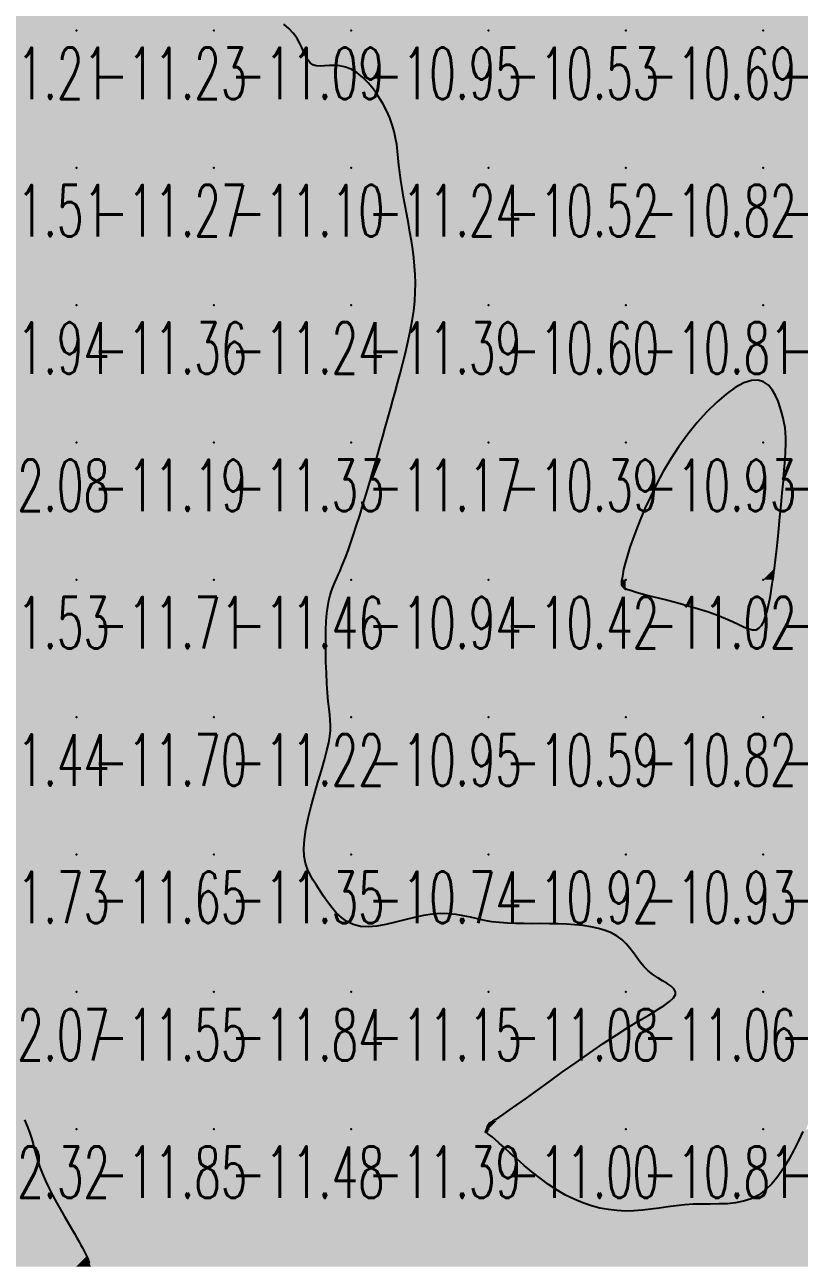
# Model space of a CAD drawing. Header units: millimetres. Extents: x 88261 to 90953, y 390274 to 392322.
# Drawn here: x 89756.5 to 89812.9, y 391777.6 to 391867.7 of the extents above; entities that cross this region are included whole.
import ezdxf
from ezdxf.enums import TextEntityAlignment as Align

# ---------------------------------------------------------------- set-up
doc = ezdxf.new("R2010")
doc.units = ezdxf.units.MM
doc.header["$LTSCALE"] = 25
for name, color, linetype in [('CN_03_00', 7, 'Continuous'), ('COTEAlt', 7, 'Continuous'), ('TN_COLORIAGE', 7, 'Continuous')]:
    doc.layers.add(name, color=color, linetype=linetype)
doc.styles.add('Simplex 1.0', font='Simplex.shx', dxfattribs={"width": 0.99, "height": 2.5})
doc.styles.get("Standard").update_dxf_attribs({"font": 'times.ttf'})

# ---------------------------------------------------------------- blocks, each defined once
blk = doc.blocks.new('COTE')
at = {"color": 0}
blk.add_point((0, 0), dxfattribs=at)
at = {"layer": 'COTEAlt'}
blk.add_attdef('ALT', text='', height=3.75, dxfattribs=at).set_placement((1.25, -1.25), align=Align.TOP_LEFT)

msp = doc.modelspace()

# ---------------------------------------------------------------- linework, layer by layer
at = {"layer": 'CN_03_00', "flags": 128}
for points, elevation in [([(89813.156, 391787.073), (89812.838, 391786.39), (89812.498, 391785.707), (89812.134, 391785.039), (89811.745, 391784.4), (89811.33, 391783.805), (89810.888, 391783.271), (89810.417, 391782.811), (89809.917, 391782.441), (89809.386, 391782.17), (89808.828, 391781.987), (89808.248, 391781.875), (89807.65, 391781.815), (89807.039, 391781.793), (89806.418, 391781.789), (89805.792, 391781.787), (89805.166, 391781.77), (89804.543, 391781.724), (89803.923, 391781.656), (89803.305, 391781.574), (89802.689, 391781.487), (89802.074, 391781.405), (89801.46, 391781.337), (89800.844, 391781.293), (89800.228, 391781.281), (89799.609, 391781.31), (89798.989, 391781.382), (89798.368, 391781.499), (89797.745, 391781.662), (89797.121, 391781.872), (89796.497, 391782.132), (89795.872, 391782.441), (89795.247, 391782.803), (89794.624, 391783.214), (89794.009, 391783.663), (89793.414, 391784.132), (89792.846, 391784.606), (89792.315, 391785.068), (89791.83, 391785.502), (89791.401, 391785.893), (89791.036, 391786.224), (89790.741, 391786.483), (89790.513, 391786.676), (89790.341, 391786.813), (89790.218, 391786.905), (89790.136, 391786.962), (89790.085, 391786.993), (89790.059, 391787.009), (89790.047, 391787.021), (89790.044, 391787.036), (89790.047, 391787.057), (89790.055, 391787.083), (89790.067, 391787.113), (89790.082, 391787.148), (89790.099, 391787.187), (89790.117, 391787.23), (89790.134, 391787.276), (89790.151, 391787.326), (89790.168, 391787.379), (89790.186, 391787.432), (89790.207, 391787.486), (89790.231, 391787.538), (89790.26, 391787.588), (89790.294, 391787.634), (89790.335, 391787.675), (89790.387, 391787.714), (89790.463, 391787.76), (89790.58, 391787.829), (89790.753, 391787.935), (89790.998, 391788.091), (89791.332, 391788.312), (89791.77, 391788.612), (89792.33, 391789.006), (89793.019, 391789.501), (89793.819, 391790.08), (89794.706, 391790.722), (89795.653, 391791.405), (89796.636, 391792.105), (89797.628, 391792.8), (89798.605, 391793.468), (89799.541, 391794.086), (89800.413, 391794.637), (89801.209, 391795.123), (89801.92, 391795.55), (89802.536, 391795.926), (89803.048, 391796.255), (89803.447, 391796.546), (89803.722, 391796.804), (89803.864, 391797.037), (89803.87, 391797.251), (89803.758, 391797.452), (89803.549, 391797.648), (89803.268, 391797.845), (89802.938, 391798.049), (89802.582, 391798.267), (89802.223, 391798.506), (89801.884, 391798.773), (89801.583, 391799.071), (89801.313, 391799.394), (89801.061, 391799.731), (89800.814, 391800.073), (89800.56, 391800.411), (89800.287, 391800.734), (89799.98, 391801.034), (89799.628, 391801.3), (89799.22, 391801.524), (89798.762, 391801.709), (89798.259, 391801.858), (89797.718, 391801.975), (89797.147, 391802.063), (89796.552, 391802.126), (89795.939, 391802.168), (89795.317, 391802.192), (89794.691, 391802.202), (89794.065, 391802.204), (89793.443, 391802.202), (89792.827, 391802.203), (89792.221, 391802.213), (89791.629, 391802.236), (89791.054, 391802.277), (89790.498, 391802.344), (89789.964, 391802.438), (89789.445, 391802.549), (89788.933, 391802.667), (89788.419, 391802.777), (89787.895, 391802.869), (89787.352, 391802.929), (89786.783, 391802.945), (89786.178, 391802.906), (89785.534, 391802.804), (89784.859, 391802.655), (89784.167, 391802.482), (89783.472, 391802.306), (89782.787, 391802.149), (89782.125, 391802.032), (89781.499, 391801.978), (89780.924, 391802.007), (89780.408, 391802.137), (89779.949, 391802.355), (89779.539, 391802.646), (89779.171, 391802.994), (89778.838, 391803.381), (89778.534, 391803.792), (89778.25, 391804.209), (89777.981, 391804.617), (89777.722, 391805.004), (89777.479, 391805.381), (89777.26, 391805.764), (89777.075, 391806.168), (89776.932, 391806.61), (89776.841, 391807.106), (89776.809, 391807.672), (89776.846, 391808.323), (89776.957, 391809.069), (89777.128, 391809.889), (89777.343, 391810.754), (89777.586, 391811.639), (89777.839, 391812.513), (89778.085, 391813.351), (89778.309, 391814.124), (89778.493, 391814.805), (89778.624, 391815.374), (89778.706, 391815.852), (89778.746, 391816.266), (89778.753, 391816.645), (89778.733, 391817.018), (89778.694, 391817.412), (89778.643, 391817.855), (89778.588, 391818.378), (89778.536, 391818.998), (89778.49, 391819.7), (89778.451, 391820.458), (89778.421, 391821.248), (89778.403, 391822.045), (89778.399, 391822.824), (89778.41, 391823.56), (89778.439, 391824.227), (89778.486, 391824.808), (89778.551, 391825.308), (89778.631, 391825.739), (89778.725, 391826.115), (89778.829, 391826.448), (89778.942, 391826.75), (89779.062, 391827.034), (89779.186, 391827.313), (89779.314, 391827.597), (89779.446, 391827.898), (89779.585, 391828.223), (89779.731, 391828.583), (89779.887, 391828.986), (89780.055, 391829.441), (89780.237, 391829.957), (89780.434, 391830.544), (89780.648, 391831.206), (89780.874, 391831.928), (89781.107, 391832.692), (89781.343, 391833.479), (89781.578, 391834.271), (89781.805, 391835.048), (89782.02, 391835.792), (89782.218, 391836.484), (89782.396, 391837.111), (89782.558, 391837.684), (89782.707, 391838.22), (89782.85, 391838.734), (89782.991, 391839.244), (89783.135, 391839.766), (89783.286, 391840.318), (89783.451, 391840.914), (89783.631, 391841.568), (89783.822, 391842.272), (89784.017, 391843.012), (89784.209, 391843.777), (89784.391, 391844.553), (89784.557, 391845.329), (89784.699, 391846.091), (89784.81, 391846.826), (89784.885, 391847.527), (89784.926, 391848.195), (89784.937, 391848.839), (89784.919, 391849.463), (89784.878, 391850.076), (89784.815, 391850.684), (89784.734, 391851.294), (89784.639, 391851.913), (89784.533, 391852.544), (89784.419, 391853.185), (89784.302, 391853.83), (89784.185, 391854.471), (89784.072, 391855.104), (89783.966, 391855.722), (89783.872, 391856.319), (89783.794, 391856.89), (89783.732, 391857.43), (89783.68, 391857.944), (89783.629, 391858.439), (89783.57, 391858.923), (89783.493, 391859.401), (89783.39, 391859.881), (89783.251, 391860.37), (89783.068, 391860.875), (89782.833, 391861.399), (89782.552, 391861.93), (89782.23, 391862.454), (89781.876, 391862.954), (89781.495, 391863.415), (89781.095, 391863.823), (89780.682, 391864.162), (89780.265, 391864.416), (89779.848, 391864.576), (89779.439, 391864.659), (89779.043, 391864.685), (89778.665, 391864.678), (89778.313, 391864.659), (89777.991, 391864.649), (89777.706, 391864.671), (89777.463, 391864.747), (89777.264, 391864.893), (89777.099, 391865.102), (89776.955, 391865.364), (89776.816, 391865.666), (89776.668, 391865.996), (89776.499, 391866.344), (89776.292, 391866.696), (89776.035, 391867.041), (89775.719, 391867.372), (89775.356, 391867.697)], -11), ([(89756.474, 391787.908), (89756.671, 391787.452), (89756.834, 391787.015), (89756.97, 391786.593), (89757.088, 391786.177), (89757.2, 391785.762), (89757.313, 391785.342), (89757.439, 391784.911), (89757.587, 391784.462), (89757.767, 391783.988), (89757.985, 391783.487), (89758.236, 391782.965), (89758.509, 391782.435), (89758.796, 391781.905), (89759.087, 391781.388), (89759.372, 391780.892), (89759.642, 391780.429), (89759.888, 391780.01), (89760.103, 391779.641), (89760.286, 391779.321), (89760.443, 391779.044), (89760.575, 391778.805), (89760.687, 391778.597), (89760.782, 391778.417), (89760.863, 391778.258), (89760.932, 391778.114), (89760.995, 391777.98), (89761.055, 391777.843), (89761.116, 391777.691), (89761.184, 391777.51)], -12)]:
    msp.add_lwpolyline(points, dxfattribs=dict(at, elevation=elevation))
at = {"layer": 'CN_03_00', "elevation": -11, "flags": 128}
msp.add_lwpolyline([(89799.975, 391826.801), (89800.018, 391826.746), (89800.095, 391826.686), (89800.219, 391826.618), (89800.402, 391826.54), (89800.658, 391826.449), (89800.999, 391826.344), (89801.439, 391826.222), (89801.985, 391826.082), (89802.618, 391825.923), (89803.316, 391825.748), (89804.053, 391825.558), (89804.807, 391825.354), (89805.554, 391825.137), (89806.269, 391824.91), (89806.93, 391824.672), (89807.517, 391824.429), (89808.031, 391824.192), (89808.479, 391823.975), (89808.868, 391823.794), (89809.203, 391823.662), (89809.492, 391823.594), (89809.74, 391823.605), (89809.954, 391823.709), (89810.14, 391823.914), (89810.301, 391824.205), (89810.439, 391824.563), (89810.556, 391824.965), (89810.655, 391825.391), (89810.739, 391825.821), (89810.809, 391826.232), (89810.868, 391826.605), (89810.919, 391826.926), (89810.963, 391827.211), (89811.004, 391827.484), (89811.044, 391827.768), (89811.086, 391828.087), (89811.131, 391828.464), (89811.184, 391828.923), (89811.245, 391829.487), (89811.317, 391830.172), (89811.398, 391830.954), (89811.482, 391831.804), (89811.568, 391832.691), (89811.651, 391833.583), (89811.728, 391834.45), (89811.796, 391835.262), (89811.85, 391835.987), (89811.888, 391836.603), (89811.908, 391837.122), (89811.91, 391837.566), (89811.893, 391837.955), (89811.856, 391838.31), (89811.799, 391838.651), (89811.721, 391839.001), (89811.621, 391839.378), (89811.497, 391839.797), (89811.344, 391840.238), (89811.154, 391840.671), (89810.92, 391841.071), (89810.635, 391841.407), (89810.292, 391841.654), (89809.884, 391841.782), (89809.404, 391841.763), (89808.849, 391841.578), (89808.231, 391841.238), (89807.567, 391840.76), (89806.873, 391840.163), (89806.165, 391839.466), (89805.461, 391838.687), (89804.777, 391837.844), (89804.128, 391836.957), (89803.529, 391836.042), (89802.982, 391835.117), (89802.487, 391834.195), (89802.042, 391833.293), (89801.647, 391832.426), (89801.302, 391831.609), (89801.005, 391830.858), (89800.757, 391830.187), (89800.556, 391829.609), (89800.396, 391829.118), (89800.273, 391828.705), (89800.181, 391828.361), (89800.114, 391828.077), (89800.066, 391827.845), (89800.032, 391827.654), (89800.006, 391827.497), (89799.984, 391827.365), (89799.965, 391827.253), (89799.95, 391827.16), (89799.939, 391827.082), (89799.933, 391827.015), (89799.933, 391826.956), (89799.939, 391826.903), (89799.952, 391826.852), (89799.975, 391826.801)], close=True, dxfattribs=at)
at = {"layer": 'TN_COLORIAGE', "color": 201}
for points in [[(89750.249, 391877.239, -11.321), (89750.249, 391867.239, -11.321), (89760.249, 391877.239, -11.321)], [(89750.249, 391867.239, -11.321), (89760.249, 391867.239, -11.321), (89760.249, 391877.239, -11.321)], [(89760.249, 391877.239, -11.167), (89760.249, 391867.239, -11.167), (89770.249, 391877.239, -11.167)], [(89760.249, 391867.239, -11.167), (89770.249, 391867.239, -11.167), (89770.249, 391877.239, -11.167)], [(89770.249, 391877.239, -11), (89773.456, 391877.239, -11), (89770.249, 391867.239, -11), (89772.356, 391869.346, -11)], [(89772.356, 391869.346, -11.095), (89776.726, 391867.239, -11.095), (89770.249, 391867.239, -11.095)], [(89750.249, 391867.239, -11.23), (89750.249, 391857.239, -11.23), (89760.249, 391867.239, -11.23)], [(89750.249, 391857.239, -11.23), (89760.249, 391857.239, -11.23), (89760.249, 391867.239, -11.23)], [(89760.249, 391867.239, -11.095), (89760.249, 391857.239, -11.095), (89770.249, 391867.239, -11.095)], [(89760.249, 391857.239, -11.095), (89770.249, 391857.239, -11.095), (89770.249, 391867.239, -11.095)], [(89770.249, 391857.239, -11), (89776.95, 391863.941, -11), (89770.249, 391867.239, -11), (89776.726, 391867.239, -11)], [(89780.249, 391857.239, -11), (89780.249, 391865.48, -11), (89770.249, 391857.239, -11), (89776.95, 391863.941, -11)], [(89783.642, 391860.633, -11.241), (89780.249, 391865.48, -11.241), (89780.249, 391857.239, -11.241)], [(89783.59, 391857.239, -11.241), (89783.642, 391860.633, -11.241), (89780.249, 391857.239, -11.241)], [(89750.249, 391857.239, -11.275), (89750.249, 391847.239, -11.275), (89760.249, 391857.239, -11.275)], [(89750.249, 391847.239, -11.275), (89760.249, 391847.239, -11.275), (89760.249, 391857.239, -11.275)], [(89760.249, 391857.239, -11.105), (89760.249, 391847.239, -11.105), (89770.249, 391857.239, -11.105)], [(89760.249, 391847.239, -11.105), (89770.249, 391847.239, -11.105), (89770.249, 391857.239, -11.105)], [(89770.249, 391857.239, -11.241), (89770.249, 391847.239, -11.241), (89780.249, 391857.239, -11.241)], [(89770.249, 391847.239, -11.241), (89780.249, 391847.239, -11.241), (89780.249, 391857.239, -11.241)], [(89780.249, 391847.239, -11), (89784.759, 391851.75, -11), (89780.249, 391857.239, -11), (89783.59, 391857.239, -11)], [(89784.759, 391851.75, -11.395), (89785.21, 391847.239, -11.395), (89780.249, 391847.239, -11.395)], [(89750.249, 391843.138, -11.359), (89751.348, 391838.339, -11.359), (89750.249, 391847.239, -11.359), (89760.249, 391847.239, -11.359)], [(89751.348, 391838.339, -11.19), (89751.139, 391837.239, -11.19), (89760.249, 391847.239, -11.19), (89760.249, 391837.239, -11.19)], [(89760.249, 391847.239, -11.235), (89760.249, 391837.239, -11.235), (89770.249, 391847.239, -11.235)], [(89760.249, 391837.239, -11.235), (89770.249, 391837.239, -11.235), (89770.249, 391847.239, -11.235)], [(89770.249, 391847.239, -11.395), (89770.249, 391837.239, -11.395), (89780.249, 391847.239, -11.395)], [(89770.249, 391837.239, -11.395), (89780.249, 391837.239, -11.395), (89780.249, 391847.239, -11.395)], [(89780.249, 391847.239, -11), (89785.21, 391847.239, -11), (89780.249, 391837.239, -11), (89783.261, 391840.252, -11)], [(89810.249, 391843.622, -11.137), (89803.568, 391837.239, -11.137), (89810.249, 391837.239, -11.137)], [(89811.862, 391838.852, -11.137), (89810.249, 391843.622, -11.137), (89810.249, 391837.239, -11.137)], [(89782.45, 391837.239, -11.173), (89783.261, 391840.252, -11.173), (89780.249, 391837.239, -11.173)], [(89811.862, 391838.852, -11.137), (89812.029, 391837.239, -11.137), (89810.249, 391837.239, -11.137)], [(89750.249, 391835.805, -11.19), (89751.139, 391837.239, -11.19), (89750.249, 391827.239, -11.19), (89760.249, 391837.239, -11.19)], [(89750.249, 391827.239, -11.19), (89760.249, 391827.239, -11.19), (89760.249, 391837.239, -11.19)], [(89760.249, 391837.239, -11.33), (89760.249, 391827.239, -11.33), (89770.249, 391837.239, -11.33)], [(89760.249, 391827.239, -11.33), (89770.249, 391827.239, -11.33), (89770.249, 391837.239, -11.33)], [(89770.249, 391837.239, -11.173), (89770.249, 391827.239, -11.173), (89780.249, 391837.239, -11.173)], [(89770.249, 391827.239, -11), (89779.16, 391827.239, -11), (89780.249, 391837.239, -11), (89780.249, 391829.696, -11)], [(89782.45, 391837.239, -11.173), (89780.249, 391829.696, -11.173), (89780.249, 391837.239, -11.173)], [(89800.249, 391827.239, -11.137), (89810.249, 391827.239, -11.137), (89810.249, 391837.239, -11.137)], [(89810.249, 391837.239, -11), (89803.568, 391837.239, -11), (89800.249, 391827.239, -11), (89800.249, 391829.162, -11)], [(89810.249, 391837.239, -11), (89812.029, 391837.239, -11), (89810.249, 391827.239, -11), (89811.121, 391828.111, -11)], [(89799.979, 391827.239, -11.016), (89800.249, 391829.162, -11.016), (89800.249, 391827.239, -11.016)], [(89810.96, 391827.239, -11.06), (89811.121, 391828.111, -11.06), (89810.249, 391827.239, -11.06)], [(89750.249, 391827.239, -11.711), (89750.249, 391817.239, -11.711), (89760.249, 391827.239, -11.711)], [(89750.249, 391817.239, -11.711), (89760.249, 391817.239, -11.711), (89760.249, 391827.239, -11.711)], [(89760.249, 391827.239, -11.461), (89760.249, 391817.239, -11.461), (89770.249, 391827.239, -11.461)], [(89760.249, 391817.239, -11.461), (89770.249, 391817.239, -11.461), (89770.249, 391827.239, -11.461)], [(89770.249, 391827.239, -11), (89779.16, 391827.239, -11), (89770.249, 391817.239, -11), (89778.231, 391825.221, -11)], [(89799.979, 391827.239, -11.016), (89799.871, 391826.862, -11.016), (89800.249, 391827.239, -11.016)], [(89799.871, 391826.862, -11.016), (89800.249, 391826.428, -11.016), (89800.249, 391827.239, -11.016)], [(89810.249, 391827.239, -11), (89807.77, 391824.761, -11), (89800.249, 391827.239, -11), (89800.249, 391826.428, -11)], [(89807.77, 391824.761, -11.06), (89810.249, 391822.563, -11.06), (89810.249, 391827.239, -11.06)], [(89810.96, 391827.239, -11.06), (89810.249, 391822.563, -11.06), (89810.249, 391827.239, -11.06)], [(89778.231, 391825.221, -11.223), (89778.551, 391817.239, -11.223), (89770.249, 391817.239, -11.223)], [(89750.249, 391817.239, -11.699), (89750.249, 391807.239, -11.699), (89760.249, 391817.239, -11.699)], [(89750.249, 391807.239, -11.699), (89760.249, 391807.239, -11.699), (89760.249, 391817.239, -11.699)], [(89760.249, 391817.239, -11.223), (89760.249, 391807.239, -11.223), (89770.249, 391817.239, -11.223)], [(89760.249, 391807.239, -11.223), (89770.249, 391807.239, -11.223), (89770.249, 391817.239, -11.223)], [(89770.249, 391807.239, -11), (89779.097, 391816.087, -11), (89770.249, 391817.239, -11), (89778.551, 391817.239, -11)], [(89776.019, 391807.239, -11.35), (89779.097, 391816.087, -11.35), (89770.249, 391807.239, -11.35)], [(89750.249, 391799.277, -11.646), (89751.882, 391798.873, -11.646), (89750.249, 391807.239, -11.646), (89760.249, 391807.239, -11.646)], [(89751.882, 391798.873, -11.553), (89751.588, 391797.239, -11.553), (89760.249, 391807.239, -11.553), (89760.249, 391797.239, -11.553)], [(89760.249, 391797.239, -11.35), (89770.249, 391797.239, -11.35), (89770.249, 391807.239, -11.35)], [(89760.249, 391807.239, -11.35), (89760.249, 391797.239, -11.35), (89770.249, 391807.239, -11.35)], [(89770.249, 391797.239, -11), (89777.905, 391804.896, -11), (89770.249, 391807.239, -11), (89776.019, 391807.239, -11)], [(89770.249, 391797.239, -11), (89777.905, 391804.896, -11), (89780.249, 391797.239, -11), (89780.249, 391800.879, -11)], [(89780.249, 391797.239, -11), (89786.643, 391803.633, -11), (89790.249, 391797.239, -11), (89790.249, 391802.022, -11)], [(89780.249, 391800.879, -11.147), (89786.643, 391803.633, -11.147), (89780.249, 391797.239, -11.147)], [(89790.249, 391797.239, -11), (89795.351, 391802.342, -11), (89800.249, 391797.239, -11), (89800.249, 391801.761, -11)], [(89790.249, 391802.022, -11.076), (89795.351, 391802.342, -11.076), (89790.249, 391797.239, -11.076)], [(89801.419, 391798.41, -11.06), (89800.249, 391801.761, -11.06), (89800.249, 391797.239, -11.06)], [(89801.419, 391798.41, -11.06), (89805.38, 391797.239, -11.06), (89800.249, 391797.239, -11.06)], [(89751.588, 391797.239, -11.553), (89754.451, 391791.442, -11.553), (89760.249, 391797.239, -11.553)], [(89757.063, 391787.239, -11.553), (89754.451, 391791.442, -11.553), (89760.249, 391787.239, -11.553), (89760.249, 391797.239, -11.553)], [(89760.249, 391797.239, -11.838), (89760.249, 391787.239, -11.838), (89770.249, 391797.239, -11.838)], [(89760.249, 391787.239, -11.838), (89770.249, 391787.239, -11.838), (89770.249, 391797.239, -11.838)], [(89770.249, 391787.239, -11.147), (89780.249, 391787.239, -11.147), (89780.249, 391797.239, -11.147)], [(89770.249, 391797.239, -11.147), (89770.249, 391787.239, -11.147), (89780.249, 391797.239, -11.147)], [(89780.249, 391797.239, -11.076), (89780.249, 391787.239, -11.076), (89790.249, 391797.239, -11.076)], [(89780.249, 391787.239, -11), (89790.146, 391787.239, -11), (89790.249, 391797.239, -11), (89790.249, 391787.738, -11)], [(89790.249, 391797.239, -11), (89790.249, 391787.738, -11), (89800.249, 391797.239, -11), (89790.87, 391787.861, -11)], [(89800.249, 391794.854, -11.06), (89790.87, 391787.861, -11.06), (89800.249, 391797.239, -11.06)], [(89800.249, 391794.854, -11.06), (89805.38, 391797.239, -11.06), (89800.249, 391797.239, -11.06)], [(89757.063, 391787.239, -11.849), (89757.323, 391784.313, -11.849), (89760.249, 391787.239, -11.849)], [(89760.249, 391779.435, -11.849), (89757.323, 391784.313, -11.849), (89760.249, 391787.239, -11.849)], [(89760.249, 391779.435, -11.485), (89761.012, 391778.003, -11.485), (89760.249, 391787.239, -11.485), (89770.249, 391787.239, -11.485)], [(89761.297, 391777.239, -11.485), (89761.012, 391778.003, -11.485), (89770.249, 391777.239, -11.485), (89770.249, 391787.239, -11.485)], [(89770.249, 391787.239, -11.385), (89770.249, 391777.239, -11.385), (89780.249, 391787.239, -11.385)], [(89770.249, 391777.239, -11.385), (89780.249, 391777.239, -11.385), (89780.249, 391787.239, -11.385)], [(89780.249, 391787.239, -11), (89790.146, 391787.239, -11), (89780.249, 391777.239, -11), (89789.972, 391786.963, -11)], [(89790.249, 391777.239, -11), (89790.249, 391787.036, -11), (89780.249, 391777.239, -11), (89789.972, 391786.963, -11)], [(89795.246, 391782.237, -11.192), (89790.249, 391787.036, -11.192), (89790.249, 391777.239, -11.192)], [(89820.249, 391787.239, -11), (89813.38, 391787.239, -11), (89810.249, 391777.239, -11), (89810.249, 391781.322, -11)], [(89810.249, 391777.239, -11.248), (89820.249, 391777.239, -11.248), (89820.249, 391787.239, -11.248)], [(89790.249, 391777.239, -11), (89795.246, 391782.237, -11), (89800.249, 391777.239, -11), (89800.249, 391780.833, -11)], [(89800.249, 391780.833, -11.108), (89805.125, 391782.115, -11.108), (89800.249, 391777.239, -11.108)], [(89800.249, 391777.239, -11), (89805.125, 391782.115, -11), (89810.249, 391777.239, -11), (89810.249, 391781.322, -11)]]:
    msp.add_solid(points, dxfattribs=at)
at = {"layer": 'TN_COLORIAGE', "color": 191}
for points in [[(89776.726, 391867.239, -10.645), (89772.356, 391869.346, -10.645), (89780.249, 391867.239, -10.645), (89780.249, 391877.239, -10.645)], [(89780.249, 391877.239, -10.51), (89780.249, 391867.239, -10.51), (89790.249, 391877.239, -10.51)], [(89780.249, 391867.239, -10.51), (89790.249, 391867.239, -10.51), (89790.249, 391877.239, -10.51)], [(89790.249, 391877.239, -10.592), (89790.249, 391867.239, -10.592), (89800.249, 391877.239, -10.592)], [(89790.249, 391867.239, -10.592), (89800.249, 391867.239, -10.592), (89800.249, 391877.239, -10.592)], [(89800.249, 391877.239, -10.308), (89800.249, 391867.239, -10.308), (89810.249, 391877.239, -10.308)], [(89800.249, 391867.239, -10.308), (89810.249, 391867.239, -10.308), (89810.249, 391877.239, -10.308)], [(89810.249, 391877.239, -10.068), (89810.249, 391867.239, -10.068), (89820.249, 391877.239, -10.068)], [(89810.249, 391867.239, -10.068), (89820.249, 391867.239, -10.068), (89820.249, 391877.239, -10.068)], [(89776.726, 391867.239, -10.949), (89776.95, 391863.941, -10.949), (89780.249, 391867.239, -10.949)], [(89776.95, 391863.941, -10.949), (89780.249, 391865.48, -10.949), (89780.249, 391867.239, -10.949)], [(89780.249, 391865.48, -10.53), (89783.642, 391860.633, -10.53), (89780.249, 391867.239, -10.53), (89790.249, 391867.239, -10.53)], [(89783.642, 391860.633, -10.519), (89783.59, 391857.239, -10.519), (89790.249, 391867.239, -10.519), (89790.249, 391857.239, -10.519)], [(89790.249, 391867.239, -10.692), (89790.249, 391857.239, -10.692), (89800.249, 391867.239, -10.692)], [(89790.249, 391857.239, -10.692), (89800.249, 391857.239, -10.692), (89800.249, 391867.239, -10.692)], [(89800.249, 391867.239, -10.68), (89800.249, 391857.239, -10.68), (89810.249, 391867.239, -10.68)], [(89800.249, 391857.239, -10.68), (89810.249, 391857.239, -10.68), (89810.249, 391867.239, -10.68)], [(89810.249, 391867.239, -10.253), (89810.249, 391857.239, -10.253), (89820.249, 391867.239, -10.253)], [(89810.249, 391857.239, -10.253), (89820.249, 391857.239, -10.253), (89820.249, 391867.239, -10.253)], [(89783.59, 391857.239, -10.519), (89784.759, 391851.75, -10.519), (89790.249, 391857.239, -10.519)], [(89785.21, 391847.239, -10.519), (89784.759, 391851.75, -10.519), (89790.249, 391847.239, -10.519), (89790.249, 391857.239, -10.519)], [(89790.249, 391857.239, -10.821), (89790.249, 391847.239, -10.821), (89800.249, 391857.239, -10.821)], [(89790.249, 391847.239, -10.821), (89800.249, 391847.239, -10.821), (89800.249, 391857.239, -10.821)], [(89800.249, 391857.239, -10.654), (89800.249, 391847.239, -10.654), (89810.249, 391857.239, -10.654)], [(89800.249, 391847.239, -10.654), (89810.249, 391847.239, -10.654), (89810.249, 391857.239, -10.654)], [(89810.249, 391857.239, -10.265), (89810.249, 391847.239, -10.265), (89820.249, 391857.239, -10.265)], [(89810.249, 391847.239, -10.265), (89820.249, 391847.239, -10.265), (89820.249, 391857.239, -10.265)], [(89783.261, 391840.252, -10.387), (89782.45, 391837.239, -10.387), (89790.249, 391847.239, -10.387), (89790.249, 391837.239, -10.387)], [(89783.261, 391840.252, -10.599), (89785.21, 391847.239, -10.599), (89790.249, 391847.239, -10.599)], [(89790.249, 391847.239, -10.807), (89790.249, 391837.239, -10.807), (89800.249, 391847.239, -10.807)], [(89790.249, 391837.239, -10.807), (89800.249, 391837.239, -10.807), (89800.249, 391847.239, -10.807)], [(89800.249, 391847.239, -10.923), (89800.249, 391837.239, -10.923), (89810.249, 391847.239, -10.923)], [(89803.568, 391837.239, -10.923), (89810.249, 391843.622, -10.923), (89800.249, 391837.239, -10.923), (89810.249, 391847.239, -10.923)], [(89810.249, 391843.622, -10.29), (89811.862, 391838.852, -10.29), (89810.249, 391847.239, -10.29), (89820.249, 391847.239, -10.29)], [(89812.029, 391837.239, -10.29), (89811.862, 391838.852, -10.29), (89820.249, 391837.239, -10.29), (89820.249, 391847.239, -10.29)], [(89780.249, 391829.696, -10.387), (89782.45, 391837.239, -10.387), (89780.249, 391827.239, -10.387), (89790.249, 391837.239, -10.387)], [(89780.249, 391827.239, -10.387), (89790.249, 391827.239, -10.387), (89790.249, 391837.239, -10.387)], [(89800.249, 391829.162, -10.417), (89799.979, 391827.239, -10.417), (89800.249, 391837.239, -10.417), (89790.249, 391827.239, -10.417)], [(89790.249, 391837.239, -10.932), (89790.249, 391827.239, -10.932), (89800.249, 391837.239, -10.932)], [(89800.249, 391829.162, -10.932), (89803.568, 391837.239, -10.932), (89800.249, 391837.239, -10.932)], [(89811.121, 391828.111, -10.213), (89810.96, 391827.239, -10.213), (89820.249, 391837.239, -10.213), (89820.249, 391827.239, -10.213)], [(89811.121, 391828.111, -10.37), (89812.029, 391837.239, -10.37), (89820.249, 391837.239, -10.37)], [(89780.249, 391829.696, -10.944), (89779.16, 391827.239, -10.944), (89780.249, 391827.239, -10.944)], [(89778.231, 391825.221, -10.944), (89779.16, 391827.239, -10.944), (89780.249, 391827.239, -10.944)], [(89778.551, 391817.239, -10.944), (89778.231, 391825.221, -10.944), (89780.249, 391817.239, -10.944), (89780.249, 391827.239, -10.944)], [(89780.249, 391817.239, -10.417), (89790.249, 391817.239, -10.417), (89790.249, 391827.239, -10.417)], [(89780.249, 391827.239, -10.417), (89780.249, 391817.239, -10.417), (89790.249, 391827.239, -10.417)], [(89799.871, 391826.862, -10.417), (89799.979, 391827.239, -10.417), (89790.249, 391817.239, -10.417), (89790.249, 391827.239, -10.417)], [(89810.249, 391817.239, -10.213), (89820.249, 391817.239, -10.213), (89820.249, 391827.239, -10.213)], [(89810.249, 391822.563, -10.213), (89810.96, 391827.239, -10.213), (89810.249, 391817.239, -10.213), (89820.249, 391827.239, -10.213)], [(89800.249, 391826.428, -10.589), (89799.871, 391826.862, -10.589), (89800.249, 391817.239, -10.589), (89790.249, 391817.239, -10.589)], [(89800.249, 391826.428, -10.817), (89807.77, 391824.761, -10.817), (89800.249, 391817.239, -10.817)], [(89810.249, 391822.563, -10.817), (89807.77, 391824.761, -10.817), (89810.249, 391817.239, -10.817), (89800.249, 391817.239, -10.817)], [(89779.097, 391816.087, -10.743), (89776.019, 391807.239, -10.743), (89780.249, 391817.239, -10.743), (89780.249, 391807.239, -10.743)], [(89778.551, 391817.239, -10.954), (89779.097, 391816.087, -10.954), (89780.249, 391817.239, -10.954)], [(89780.249, 391807.239, -10.589), (89790.249, 391807.239, -10.589), (89790.249, 391817.239, -10.589)], [(89780.249, 391817.239, -10.589), (89780.249, 391807.239, -10.589), (89790.249, 391817.239, -10.589)], [(89790.249, 391807.239, -10.817), (89800.249, 391807.239, -10.817), (89800.249, 391817.239, -10.817)], [(89790.249, 391817.239, -10.817), (89790.249, 391807.239, -10.817), (89800.249, 391817.239, -10.817)], [(89800.249, 391807.239, -10.931), (89810.249, 391807.239, -10.931), (89810.249, 391817.239, -10.931)], [(89800.249, 391817.239, -10.931), (89800.249, 391807.239, -10.931), (89810.249, 391817.239, -10.931)], [(89818.704, 391807.239, -10.111), (89820.249, 391808.093, -10.111), (89810.249, 391807.239, -10.111), (89820.249, 391817.239, -10.111)], [(89810.249, 391817.239, -10.111), (89810.249, 391807.239, -10.111), (89820.249, 391817.239, -10.111)], [(89776.019, 391807.239, -10.743), (89777.905, 391804.896, -10.743), (89780.249, 391807.239, -10.743)], [(89780.249, 391800.879, -10.743), (89777.905, 391804.896, -10.743), (89780.249, 391807.239, -10.743)], [(89786.643, 391803.633, -10.743), (89780.249, 391800.879, -10.743), (89790.249, 391807.239, -10.743), (89780.249, 391807.239, -10.743)], [(89790.249, 391802.022, -10.917), (89786.643, 391803.633, -10.917), (89790.249, 391807.239, -10.917)], [(89795.351, 391802.342, -10.917), (89790.249, 391802.022, -10.917), (89800.249, 391807.239, -10.917), (89790.249, 391807.239, -10.917)], [(89800.249, 391801.761, -10.927), (89795.351, 391802.342, -10.927), (89800.249, 391807.239, -10.927)], [(89800.249, 391801.761, -10.546), (89801.419, 391798.41, -10.546), (89800.249, 391807.239, -10.546), (89810.249, 391807.239, -10.546)], [(89805.38, 391797.239, -10.546), (89801.419, 391798.41, -10.546), (89810.249, 391797.239, -10.546), (89810.249, 391807.239, -10.546)], [(89814.326, 391801.316, -10.546), (89818.704, 391807.239, -10.546), (89810.249, 391797.239, -10.546), (89810.249, 391807.239, -10.546)], [(89814.326, 391801.316, -10.943), (89813.528, 391797.239, -10.943), (89810.249, 391797.239, -10.943)], [(89800.249, 391787.239, -10.943), (89810.249, 391787.239, -10.943), (89810.249, 391797.239, -10.943)], [(89805.38, 391797.239, -10.808), (89800.249, 391794.854, -10.808), (89810.249, 391797.239, -10.808), (89800.249, 391787.239, -10.808)], [(89813.528, 391797.239, -10.887), (89815.167, 391792.157, -10.887), (89810.249, 391797.239, -10.887), (89810.249, 391787.239, -10.887)], [(89790.87, 391787.861, -10.808), (89800.249, 391794.854, -10.808), (89790.249, 391787.239, -10.808), (89800.249, 391787.239, -10.808)], [(89815.167, 391792.157, -10.887), (89813.38, 391787.239, -10.887), (89810.249, 391787.239, -10.887)], [(89790.249, 391787.738, -10.996), (89790.146, 391787.239, -10.996), (89790.249, 391787.239, -10.996)], [(89790.87, 391787.861, -10.996), (89790.249, 391787.738, -10.996), (89790.249, 391787.239, -10.996)], [(89789.972, 391786.963, -10.996), (89790.249, 391787.036, -10.996), (89790.249, 391787.239, -10.996)], [(89789.972, 391786.963, -10.996), (89790.146, 391787.239, -10.996), (89790.249, 391787.239, -10.996)], [(89790.249, 391787.036, -10.808), (89795.246, 391782.237, -10.808), (89790.249, 391787.239, -10.808), (89800.249, 391787.239, -10.808)], [(89800.249, 391780.833, -10.808), (89795.246, 391782.237, -10.808), (89800.249, 391787.239, -10.808)], [(89805.125, 391782.115, -10.808), (89800.249, 391780.833, -10.808), (89810.249, 391787.239, -10.808), (89800.249, 391787.239, -10.808)], [(89810.249, 391781.322, -10.887), (89805.125, 391782.115, -10.887), (89810.249, 391787.239, -10.887)], [(89810.249, 391781.322, -10.887), (89813.38, 391787.239, -10.887), (89810.249, 391787.239, -10.887)]]:
    msp.add_solid(points, dxfattribs=at)
at = {"layer": 'TN_COLORIAGE', "color": 211}
for points in [[(89754.451, 391791.442, -12.324), (89757.063, 391787.239, -12.324), (89750.249, 391787.239, -12.324)], [(89750.249, 391777.239, -12), (89757.323, 391784.313, -12), (89750.249, 391787.239, -12), (89757.063, 391787.239, -12)], [(89750.249, 391777.239, -12), (89757.323, 391784.313, -12), (89760.249, 391777.239, -12), (89760.249, 391779.435, -12)], [(89761.012, 391778.003, -12.043), (89760.249, 391779.435, -12.043), (89760.249, 391777.239, -12.043)], [(89761.012, 391778.003, -12.043), (89761.297, 391777.239, -12.043), (89760.249, 391777.239, -12.043)]]:
    msp.add_solid(points, dxfattribs=at)

# ---------------------------------------------------------------- block references
at = {"layer": 'COTEAlt'}
ref = msp.add_blockref('COTE', (89750.249, 391867.239), dxfattribs=at)
ref.add_attrib('ALT', '-11.21', dxfattribs={"height": 3.75, "style": 'Simplex 1.0', "width": 0.6}).set_placement((89751.499, 391865.989), align=Align.TOP_LEFT)
ref = msp.add_blockref('COTE', (89760.249, 391867.239), dxfattribs=at)
ref.add_attrib('ALT', '-11.23', dxfattribs={"height": 3.75, "style": 'Simplex 1.0', "width": 0.6}).set_placement((89761.499, 391865.989), align=Align.TOP_LEFT)
ref = msp.add_blockref('COTE', (89770.249, 391867.239), dxfattribs=at)
ref.add_attrib('ALT', '-11.09', dxfattribs={"height": 3.75, "style": 'Simplex 1.0', "width": 0.6}).set_placement((89771.499, 391865.989), align=Align.TOP_LEFT)
ref = msp.add_blockref('COTE', (89780.249, 391867.239), dxfattribs=at)
ref.add_attrib('ALT', '-10.95', dxfattribs={"height": 3.75, "style": 'Simplex 1.0', "width": 0.6}).set_placement((89781.499, 391865.989), align=Align.TOP_LEFT)
ref = msp.add_blockref('COTE', (89790.249, 391867.239), dxfattribs=at)
ref.add_attrib('ALT', '-10.53', dxfattribs={"height": 3.75, "style": 'Simplex 1.0', "width": 0.6}).set_placement((89791.499, 391865.989), align=Align.TOP_LEFT)
ref = msp.add_blockref('COTE', (89800.249, 391867.239), dxfattribs=at)
ref.add_attrib('ALT', '-10.69', dxfattribs={"height": 3.75, "style": 'Simplex 1.0', "width": 0.6}).set_placement((89801.499, 391865.989), align=Align.TOP_LEFT)
ref = msp.add_blockref('COTE', (89810.249, 391867.239), dxfattribs=at)
ref.add_attrib('ALT', '-10.68', dxfattribs={"height": 3.75, "style": 'Simplex 1.0', "width": 0.6}).set_placement((89811.499, 391865.989), align=Align.TOP_LEFT)
ref = msp.add_blockref('COTE', (89750.249, 391857.239), dxfattribs=at)
ref.add_attrib('ALT', '-11.51', dxfattribs={"height": 3.75, "style": 'Simplex 1.0', "width": 0.6}).set_placement((89751.499, 391855.989), align=Align.TOP_LEFT)
ref = msp.add_blockref('COTE', (89760.249, 391857.239), dxfattribs=at)
ref.add_attrib('ALT', '-11.27', dxfattribs={"height": 3.75, "style": 'Simplex 1.0', "width": 0.6}).set_placement((89761.499, 391855.989), align=Align.TOP_LEFT)
ref = msp.add_blockref('COTE', (89770.249, 391857.239), dxfattribs=at)
ref.add_attrib('ALT', '-11.10', dxfattribs={"height": 3.75, "style": 'Simplex 1.0', "width": 0.6}).set_placement((89771.499, 391855.989), align=Align.TOP_LEFT)
ref = msp.add_blockref('COTE', (89780.249, 391857.239), dxfattribs=at)
ref.add_attrib('ALT', '-11.24', dxfattribs={"height": 3.75, "style": 'Simplex 1.0', "width": 0.6}).set_placement((89781.499, 391855.989), align=Align.TOP_LEFT)
ref = msp.add_blockref('COTE', (89790.249, 391857.239), dxfattribs=at)
ref.add_attrib('ALT', '-10.52', dxfattribs={"height": 3.75, "style": 'Simplex 1.0', "width": 0.6}).set_placement((89791.499, 391855.989), align=Align.TOP_LEFT)
ref = msp.add_blockref('COTE', (89800.249, 391857.239), dxfattribs=at)
ref.add_attrib('ALT', '-10.82', dxfattribs={"height": 3.75, "style": 'Simplex 1.0', "width": 0.6}).set_placement((89801.499, 391855.989), align=Align.TOP_LEFT)
ref = msp.add_blockref('COTE', (89810.249, 391857.239), dxfattribs=at)
ref.add_attrib('ALT', '-10.65', dxfattribs={"height": 3.75, "style": 'Simplex 1.0', "width": 0.6}).set_placement((89811.499, 391855.989), align=Align.TOP_LEFT)
ref = msp.add_blockref('COTE', (89750.249, 391847.239), dxfattribs=at)
ref.add_attrib('ALT', '-11.94', dxfattribs={"height": 3.75, "style": 'Simplex 1.0', "width": 0.6}).set_placement((89751.499, 391845.989), align=Align.TOP_LEFT)
ref = msp.add_blockref('COTE', (89760.249, 391847.239), dxfattribs=at)
ref.add_attrib('ALT', '-11.36', dxfattribs={"height": 3.75, "style": 'Simplex 1.0', "width": 0.6}).set_placement((89761.499, 391845.989), align=Align.TOP_LEFT)
ref = msp.add_blockref('COTE', (89770.249, 391847.239), dxfattribs=at)
ref.add_attrib('ALT', '-11.24', dxfattribs={"height": 3.75, "style": 'Simplex 1.0', "width": 0.6}).set_placement((89771.499, 391845.989), align=Align.TOP_LEFT)
ref = msp.add_blockref('COTE', (89780.249, 391847.239), dxfattribs=at)
ref.add_attrib('ALT', '-11.39', dxfattribs={"height": 3.75, "style": 'Simplex 1.0', "width": 0.6}).set_placement((89781.499, 391845.989), align=Align.TOP_LEFT)
ref = msp.add_blockref('COTE', (89790.249, 391847.239), dxfattribs=at)
ref.add_attrib('ALT', '-10.60', dxfattribs={"height": 3.75, "style": 'Simplex 1.0', "width": 0.6}).set_placement((89791.499, 391845.989), align=Align.TOP_LEFT)
ref = msp.add_blockref('COTE', (89800.249, 391847.239), dxfattribs=at)
ref.add_attrib('ALT', '-10.81', dxfattribs={"height": 3.75, "style": 'Simplex 1.0', "width": 0.6}).set_placement((89801.499, 391845.989), align=Align.TOP_LEFT)
ref = msp.add_blockref('COTE', (89810.249, 391847.239), dxfattribs=at)
ref.add_attrib('ALT', '-10.92', dxfattribs={"height": 3.75, "style": 'Simplex 1.0', "width": 0.6}).set_placement((89811.499, 391845.989), align=Align.TOP_LEFT)
ref = msp.add_blockref('COTE', (89750.249, 391837.239), dxfattribs=at)
ref.add_attrib('ALT', '-12.08', dxfattribs={"height": 3.75, "style": 'Simplex 1.0', "width": 0.6}).set_placement((89751.499, 391835.989), align=Align.TOP_LEFT)
ref = msp.add_blockref('COTE', (89760.249, 391837.239), dxfattribs=at)
ref.add_attrib('ALT', '-11.19', dxfattribs={"height": 3.75, "style": 'Simplex 1.0', "width": 0.6}).set_placement((89761.499, 391835.989), align=Align.TOP_LEFT)
ref = msp.add_blockref('COTE', (89770.249, 391837.239), dxfattribs=at)
ref.add_attrib('ALT', '-11.33', dxfattribs={"height": 3.75, "style": 'Simplex 1.0', "width": 0.6}).set_placement((89771.499, 391835.989), align=Align.TOP_LEFT)
ref = msp.add_blockref('COTE', (89780.249, 391837.239), dxfattribs=at)
ref.add_attrib('ALT', '-11.17', dxfattribs={"height": 3.75, "style": 'Simplex 1.0', "width": 0.6}).set_placement((89781.499, 391835.989), align=Align.TOP_LEFT)
ref = msp.add_blockref('COTE', (89790.249, 391837.239), dxfattribs=at)
ref.add_attrib('ALT', '-10.39', dxfattribs={"height": 3.75, "style": 'Simplex 1.0', "width": 0.6}).set_placement((89791.499, 391835.989), align=Align.TOP_LEFT)
ref = msp.add_blockref('COTE', (89800.249, 391837.239), dxfattribs=at)
ref.add_attrib('ALT', '-10.93', dxfattribs={"height": 3.75, "style": 'Simplex 1.0', "width": 0.6}).set_placement((89801.499, 391835.989), align=Align.TOP_LEFT)
ref = msp.add_blockref('COTE', (89810.249, 391837.239), dxfattribs=at)
ref.add_attrib('ALT', '-11.14', dxfattribs={"height": 3.75, "style": 'Simplex 1.0', "width": 0.6}).set_placement((89811.499, 391835.989), align=Align.TOP_LEFT)
ref = msp.add_blockref('COTE', (89750.249, 391827.239), dxfattribs=at)
ref.add_attrib('ALT', '-11.53', dxfattribs={"height": 3.75, "style": 'Simplex 1.0', "width": 0.6}).set_placement((89751.499, 391825.989), align=Align.TOP_LEFT)
ref = msp.add_blockref('COTE', (89760.249, 391827.239), dxfattribs=at)
ref.add_attrib('ALT', '-11.71', dxfattribs={"height": 3.75, "style": 'Simplex 1.0', "width": 0.6}).set_placement((89761.499, 391825.989), align=Align.TOP_LEFT)
ref = msp.add_blockref('COTE', (89770.249, 391827.239), dxfattribs=at)
ref.add_attrib('ALT', '-11.46', dxfattribs={"height": 3.75, "style": 'Simplex 1.0', "width": 0.6}).set_placement((89771.499, 391825.989), align=Align.TOP_LEFT)
ref = msp.add_blockref('COTE', (89780.249, 391827.239), dxfattribs=at)
ref.add_attrib('ALT', '-10.94', dxfattribs={"height": 3.75, "style": 'Simplex 1.0', "width": 0.6}).set_placement((89781.499, 391825.989), align=Align.TOP_LEFT)
ref = msp.add_blockref('COTE', (89790.249, 391827.239), dxfattribs=at)
ref.add_attrib('ALT', '-10.42', dxfattribs={"height": 3.75, "style": 'Simplex 1.0', "width": 0.6}).set_placement((89791.499, 391825.989), align=Align.TOP_LEFT)
ref = msp.add_blockref('COTE', (89800.249, 391827.239), dxfattribs=at)
ref.add_attrib('ALT', '-11.02', dxfattribs={"height": 3.75, "style": 'Simplex 1.0', "width": 0.6}).set_placement((89801.499, 391825.989), align=Align.TOP_LEFT)
ref = msp.add_blockref('COTE', (89810.249, 391827.239), dxfattribs=at)
ref.add_attrib('ALT', '-11.06', dxfattribs={"height": 3.75, "style": 'Simplex 1.0', "width": 0.6}).set_placement((89811.499, 391825.989), align=Align.TOP_LEFT)
ref = msp.add_blockref('COTE', (89750.249, 391817.239), dxfattribs=at)
ref.add_attrib('ALT', '-11.44', dxfattribs={"height": 3.75, "style": 'Simplex 1.0', "width": 0.6}).set_placement((89751.499, 391815.989), align=Align.TOP_LEFT)
ref = msp.add_blockref('COTE', (89760.249, 391817.239), dxfattribs=at)
ref.add_attrib('ALT', '-11.70', dxfattribs={"height": 3.75, "style": 'Simplex 1.0', "width": 0.6}).set_placement((89761.499, 391815.989), align=Align.TOP_LEFT)
ref = msp.add_blockref('COTE', (89770.249, 391817.239), dxfattribs=at)
ref.add_attrib('ALT', '-11.22', dxfattribs={"height": 3.75, "style": 'Simplex 1.0', "width": 0.6}).set_placement((89771.499, 391815.989), align=Align.TOP_LEFT)
ref = msp.add_blockref('COTE', (89780.249, 391817.239), dxfattribs=at)
ref.add_attrib('ALT', '-10.95', dxfattribs={"height": 3.75, "style": 'Simplex 1.0', "width": 0.6}).set_placement((89781.499, 391815.989), align=Align.TOP_LEFT)
ref = msp.add_blockref('COTE', (89790.249, 391817.239), dxfattribs=at)
ref.add_attrib('ALT', '-10.59', dxfattribs={"height": 3.75, "style": 'Simplex 1.0', "width": 0.6}).set_placement((89791.499, 391815.989), align=Align.TOP_LEFT)
ref = msp.add_blockref('COTE', (89800.249, 391817.239), dxfattribs=at)
ref.add_attrib('ALT', '-10.82', dxfattribs={"height": 3.75, "style": 'Simplex 1.0', "width": 0.6}).set_placement((89801.499, 391815.989), align=Align.TOP_LEFT)
ref = msp.add_blockref('COTE', (89810.249, 391817.239), dxfattribs=at)
ref.add_attrib('ALT', '-10.93', dxfattribs={"height": 3.75, "style": 'Simplex 1.0', "width": 0.6}).set_placement((89811.499, 391815.989), align=Align.TOP_LEFT)
ref = msp.add_blockref('COTE', (89750.249, 391807.239), dxfattribs=at)
ref.add_attrib('ALT', '-11.73', dxfattribs={"height": 3.75, "style": 'Simplex 1.0', "width": 0.6}).set_placement((89751.499, 391805.989), align=Align.TOP_LEFT)
ref = msp.add_blockref('COTE', (89760.249, 391807.239), dxfattribs=at)
ref.add_attrib('ALT', '-11.65', dxfattribs={"height": 3.75, "style": 'Simplex 1.0', "width": 0.6}).set_placement((89761.499, 391805.989), align=Align.TOP_LEFT)
ref = msp.add_blockref('COTE', (89770.249, 391807.239), dxfattribs=at)
ref.add_attrib('ALT', '-11.35', dxfattribs={"height": 3.75, "style": 'Simplex 1.0', "width": 0.6}).set_placement((89771.499, 391805.989), align=Align.TOP_LEFT)
ref = msp.add_blockref('COTE', (89780.249, 391807.239), dxfattribs=at)
ref.add_attrib('ALT', '-10.74', dxfattribs={"height": 3.75, "style": 'Simplex 1.0', "width": 0.6}).set_placement((89781.499, 391805.989), align=Align.TOP_LEFT)
ref = msp.add_blockref('COTE', (89790.249, 391807.239), dxfattribs=at)
ref.add_attrib('ALT', '-10.92', dxfattribs={"height": 3.75, "style": 'Simplex 1.0', "width": 0.6}).set_placement((89791.499, 391805.989), align=Align.TOP_LEFT)
ref = msp.add_blockref('COTE', (89800.249, 391807.239), dxfattribs=at)
ref.add_attrib('ALT', '-10.93', dxfattribs={"height": 3.75, "style": 'Simplex 1.0', "width": 0.6}).set_placement((89801.499, 391805.989), align=Align.TOP_LEFT)
ref = msp.add_blockref('COTE', (89810.249, 391807.239), dxfattribs=at)
ref.add_attrib('ALT', '-10.55', dxfattribs={"height": 3.75, "style": 'Simplex 1.0', "width": 0.6}).set_placement((89811.499, 391805.989), align=Align.TOP_LEFT)
ref = msp.add_blockref('COTE', (89750.249, 391797.239), dxfattribs=at)
ref.add_attrib('ALT', '-12.07', dxfattribs={"height": 3.75, "style": 'Simplex 1.0', "width": 0.6}).set_placement((89751.499, 391795.989), align=Align.TOP_LEFT)
ref = msp.add_blockref('COTE', (89760.249, 391797.239), dxfattribs=at)
ref.add_attrib('ALT', '-11.55', dxfattribs={"height": 3.75, "style": 'Simplex 1.0', "width": 0.6}).set_placement((89761.499, 391795.989), align=Align.TOP_LEFT)
ref = msp.add_blockref('COTE', (89770.249, 391797.239), dxfattribs=at)
ref.add_attrib('ALT', '-11.84', dxfattribs={"height": 3.75, "style": 'Simplex 1.0', "width": 0.6}).set_placement((89771.499, 391795.989), align=Align.TOP_LEFT)
ref = msp.add_blockref('COTE', (89780.249, 391797.239), dxfattribs=at)
ref.add_attrib('ALT', '-11.15', dxfattribs={"height": 3.75, "style": 'Simplex 1.0', "width": 0.6}).set_placement((89781.499, 391795.989), align=Align.TOP_LEFT)
ref = msp.add_blockref('COTE', (89790.249, 391797.239), dxfattribs=at)
ref.add_attrib('ALT', '-11.08', dxfattribs={"height": 3.75, "style": 'Simplex 1.0', "width": 0.6}).set_placement((89791.499, 391795.989), align=Align.TOP_LEFT)
ref = msp.add_blockref('COTE', (89800.249, 391797.239), dxfattribs=at)
ref.add_attrib('ALT', '-11.06', dxfattribs={"height": 3.75, "style": 'Simplex 1.0', "width": 0.6}).set_placement((89801.499, 391795.989), align=Align.TOP_LEFT)
ref = msp.add_blockref('COTE', (89810.249, 391797.239), dxfattribs=at)
ref.add_attrib('ALT', '-10.94', dxfattribs={"height": 3.75, "style": 'Simplex 1.0', "width": 0.6}).set_placement((89811.499, 391795.989), align=Align.TOP_LEFT)
ref = msp.add_blockref('COTE', (89750.249, 391787.239), dxfattribs=at)
ref.add_attrib('ALT', '-12.32', dxfattribs={"height": 3.75, "style": 'Simplex 1.0', "width": 0.6}).set_placement((89751.499, 391785.989), align=Align.TOP_LEFT)
ref = msp.add_blockref('COTE', (89760.249, 391787.239), dxfattribs=at)
ref.add_attrib('ALT', '-11.85', dxfattribs={"height": 3.75, "style": 'Simplex 1.0', "width": 0.6}).set_placement((89761.499, 391785.989), align=Align.TOP_LEFT)
ref = msp.add_blockref('COTE', (89770.249, 391787.239), dxfattribs=at)
ref.add_attrib('ALT', '-11.48', dxfattribs={"height": 3.75, "style": 'Simplex 1.0', "width": 0.6}).set_placement((89771.499, 391785.989), align=Align.TOP_LEFT)
ref = msp.add_blockref('COTE', (89780.249, 391787.239), dxfattribs=at)
ref.add_attrib('ALT', '-11.39', dxfattribs={"height": 3.75, "style": 'Simplex 1.0', "width": 0.6}).set_placement((89781.499, 391785.989), align=Align.TOP_LEFT)
ref = msp.add_blockref('COTE', (89790.249, 391787.239), dxfattribs=at)
ref.add_attrib('ALT', '-11.00', dxfattribs={"height": 3.75, "style": 'Simplex 1.0', "width": 0.6}).set_placement((89791.499, 391785.989), align=Align.TOP_LEFT)
ref = msp.add_blockref('COTE', (89800.249, 391787.239), dxfattribs=at)
ref.add_attrib('ALT', '-10.81', dxfattribs={"height": 3.75, "style": 'Simplex 1.0', "width": 0.6}).set_placement((89801.499, 391785.989), align=Align.TOP_LEFT)
ref = msp.add_blockref('COTE', (89810.249, 391787.239), dxfattribs=at)
ref.add_attrib('ALT', '-10.89', dxfattribs={"height": 3.75, "style": 'Simplex 1.0', "width": 0.6}).set_placement((89811.499, 391785.989), align=Align.TOP_LEFT)

doc.saveas('drawing.dxf')
